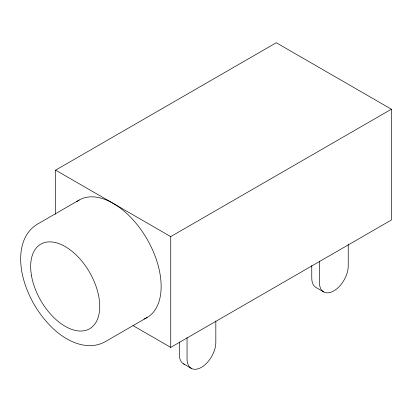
<?xml version="1.0" encoding="UTF-8"?>
<svg xmlns="http://www.w3.org/2000/svg" width="412" height="412" viewBox="0 0 412 412"><rect width="100%" height="100%" fill="white"/><g stroke="black" fill="none" stroke-linecap="round" stroke-linejoin="round"><path stroke-width="0.62" d="M55.605 214.322L55.605 170.141L276.272 42.74L391.4 109.206L391.4 219.993L170.733 347.393L133.097 325.66M79.248 200.016L37.034 224.386C17.356 236.818 18.329 264.313 24.936 283.858L25.101 284.424C30.411 300.204 39.31 314.758 51.052 326.572C64.334 340.127 86.242 351.936 104.875 341.888L147.089 317.518M55.605 170.141L170.733 236.606L391.4 109.206M323.657 291.902L315.983 287.468A20.353 11.752 -60 0 1 311.771 278.151L311.771 265.565M183.582 363.909L191.261 368.343M348.228 244.568L348.228 265.967A20.353 11.752 -60 0 1 333.833 290.893A20.353 11.752 -60 0 1 319.444 282.586L319.444 261.182M215.826 321.005L215.826 342.408A20.353 11.752 -60 0 1 201.437 367.334A20.353 11.752 -60 0 1 187.043 359.027L187.043 337.624M179.369 342.006L179.369 354.593A20.353 11.752 -60 0 0 184.7 364.429M170.733 236.606L170.733 347.393M76.874 201.592A67.841 39.166 60 0 1 147.336 239.609A67.841 39.166 60 0 1 144.004 319.001M31.415 275.247A48.848 28.201 60 0 0 88.312 329.44A48.848 28.201 60 0 0 75.87 254.693A48.848 28.201 60 0 0 31.415 275.247"/></g></svg>
